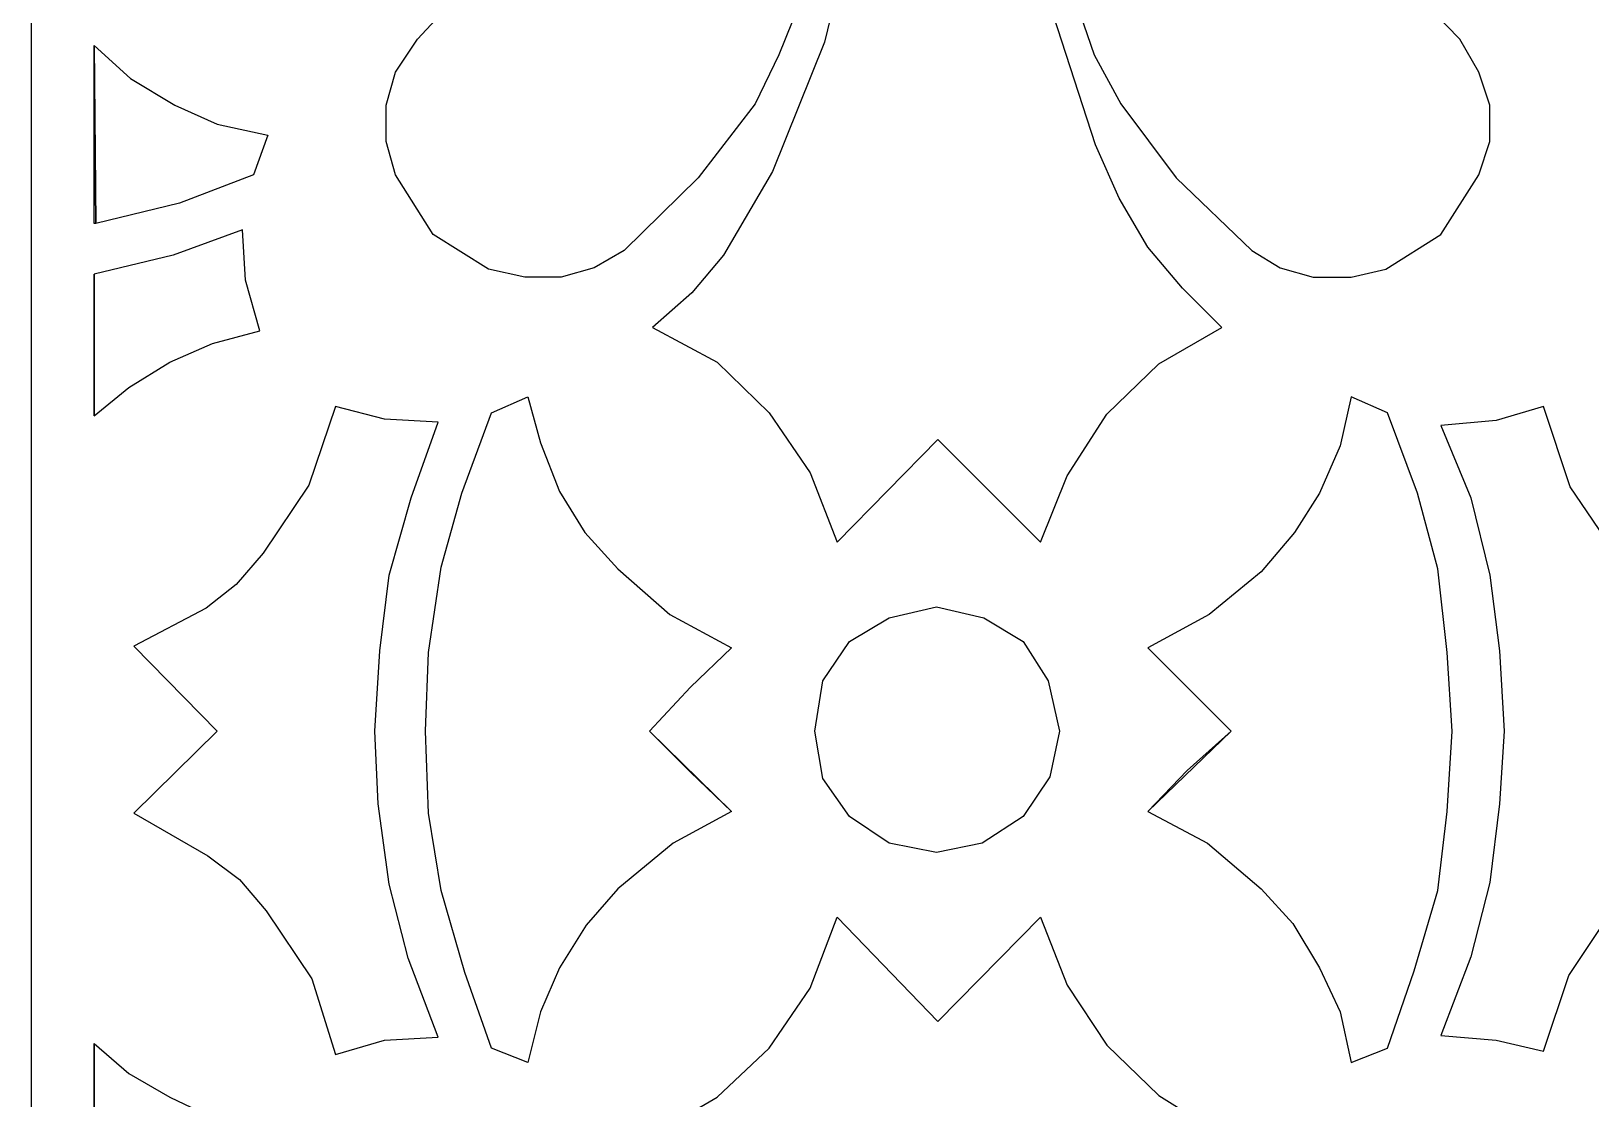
# Model space of a CAD drawing. Header units: centimetres. Extents: x -6.3 to 6.7, y -11.5 to 14.
# Drawn here: x -6.33 to -0.99, y 6.5 to 10.15 of the extents above; entities that cross this region are included whole.
import ezdxf

# ---------------------------------------------------------------- set-up
doc = ezdxf.new("R2010")
doc.units = ezdxf.units.CM
doc.header["$MEASUREMENT"] = 0
doc.layers.add('layer 1', color=7, linetype='Continuous')

msp = doc.modelspace()

# ---------------------------------------------------------------- linework, layer by layer
at = {"layer": 'layer 1', "color": 177}
for points, knots in [([(6.73776, 1.48235), (6.73776, 1.48235), (-6.33193, 1.48235), (-6.33193, 1.48235), (-6.33193, 1.48235), (-6.33193, 1.48235), (-6.33193, 13.96361), (-6.33193, 13.96361), (-6.33193, 13.96361), (-6.33193, 13.96361), (6.73776, 13.96361), (6.73776, 13.96361), (6.73776, 13.96361), (6.73776, 13.96361), (6.73776, 1.48235), (6.73776, 1.48235)], [0, 0, 0, 0, 0.2, 0.2, 0.2, 0.2, 0.4, 0.4, 0.4, 0.4, 0.6, 0.6, 0.6, 0.6, 1, 1, 1, 1]), ([(-3.81625, 10.80551), (-3.81625, 10.80551), (-4.18334, 10.71913), (-4.18334, 10.71913), (-4.18334, 10.71913), (-4.18334, 10.71913), (-4.36149, 10.64895), (-4.36149, 10.64895), (-4.36149, 10.64895), (-4.36149, 10.64895), (-4.51805, 10.56257), (-4.51805, 10.56257), (-4.51805, 10.56257), (-4.51805, 10.56257), (-4.79337, 10.35743), (-4.79337, 10.35743), (-4.79337, 10.35743), (-4.79337, 10.35743), (-5.00931, 10.1253), (-5.00931, 10.1253), (-5.00931, 10.1253), (-5.00931, 10.1253), (-5.08489, 10.01193), (-5.08489, 10.01193), (-5.08489, 10.01193), (-5.08489, 10.01193), (-5.11728, 9.89856), (-5.11728, 9.89856), (-5.11728, 9.89856), (-5.11728, 9.89856), (-5.11728, 9.7744), (-5.11728, 9.7744), (-5.11728, 9.7744), (-5.11728, 9.7744), (-5.08489, 9.66103), (-5.08489, 9.66103), (-5.08489, 9.66103), (-5.08489, 9.66103), (-4.95532, 9.45589), (-4.95532, 9.45589), (-4.95532, 9.45589), (-4.95532, 9.45589), (-4.76638, 9.33712), (-4.76638, 9.33712), (-4.76638, 9.33712), (-4.76638, 9.33712), (-4.64221, 9.31013), (-4.64221, 9.31013), (-4.64221, 9.31013), (-4.64221, 9.31013), (-4.51805, 9.31013), (-4.51805, 9.31013), (-4.51805, 9.31013), (-4.51805, 9.31013), (-4.40468, 9.34252), (-4.40468, 9.34252), (-4.40468, 9.34252), (-4.40468, 9.34252), (-4.30211, 9.4019), (-4.30211, 9.4019), (-4.30211, 9.4019), (-4.30211, 9.4019), (-4.04838, 9.65023), (-4.04838, 9.65023), (-4.04838, 9.65023), (-4.04838, 9.65023), (-3.85404, 9.90396), (-3.85404, 9.90396), (-3.85404, 9.90396), (-3.85404, 9.90396), (-3.77306, 10.07131), (-3.77306, 10.07131), (-3.77306, 10.07131), (-3.77306, 10.07131), (-3.70288, 10.24406), (-3.70288, 10.24406), (-3.70288, 10.24406), (-3.70288, 10.24406), (-3.60571, 10.60576), (-3.60571, 10.60576), (-3.60571, 10.60576), (-3.60571, 10.60576), (-3.72987, 10.69754), (-3.72987, 10.69754), (-3.72987, 10.69754), (-3.72987, 10.69754), (-3.81625, 10.80551), (-3.81625, 10.80551), (-3.81625, 10.80551), (-3.81625, 10.80551), (-3.81625, 10.80551), (-3.81625, 10.80551)], [0, 0, 0, 0, 0.0416667, 0.0416667, 0.0416667, 0.0416667, 0.0833333, 0.0833333, 0.0833333, 0.0833333, 0.125, 0.125, 0.125, 0.125, 0.1666667, 0.1666667, 0.1666667, 0.1666667, 0.2083333, 0.2083333, 0.2083333, 0.2083333, 0.25, 0.25, 0.25, 0.25, 0.2916667, 0.2916667, 0.2916667, 0.2916667, 0.3333333, 0.3333333, 0.3333333, 0.3333333, 0.375, 0.375, 0.375, 0.375, 0.4166667, 0.4166667, 0.4166667, 0.4166667, 0.4583333, 0.4583333, 0.4583333, 0.4583333, 0.5, 0.5, 0.5, 0.5, 0.5416667, 0.5416667, 0.5416667, 0.5416667, 0.5833333, 0.5833333, 0.5833333, 0.5833333, 0.625, 0.625, 0.625, 0.625, 0.6666667, 0.6666667, 0.6666667, 0.6666667, 0.7083333, 0.7083333, 0.7083333, 0.7083333, 0.75, 0.75, 0.75, 0.75, 0.7916667, 0.7916667, 0.7916667, 0.7916667, 0.8333333, 0.8333333, 0.8333333, 0.8333333, 0.875, 0.875, 0.875, 0.875, 0.9166667, 0.9166667, 0.9166667, 0.9166667, 1, 1, 1, 1]), ([(-2.64478, 10.80551), (-2.64478, 10.80551), (-2.27768, 10.71913), (-2.27768, 10.71913), (-2.27768, 10.71913), (-2.27768, 10.71913), (-2.09953, 10.64895), (-2.09953, 10.64895), (-2.09953, 10.64895), (-2.09953, 10.64895), (-1.94298, 10.56257), (-1.94298, 10.56257), (-1.94298, 10.56257), (-1.94298, 10.56257), (-1.66766, 10.35743), (-1.66766, 10.35743), (-1.66766, 10.35743), (-1.66766, 10.35743), (-1.44092, 10.1253), (-1.44092, 10.1253), (-1.44092, 10.1253), (-1.44092, 10.1253), (-1.37614, 10.01193), (-1.37614, 10.01193), (-1.37614, 10.01193), (-1.37614, 10.01193), (-1.33835, 9.89856), (-1.33835, 9.89856), (-1.33835, 9.89856), (-1.33835, 9.89856), (-1.33835, 9.7744), (-1.33835, 9.7744), (-1.33835, 9.7744), (-1.33835, 9.7744), (-1.37614, 9.66103), (-1.37614, 9.66103), (-1.37614, 9.66103), (-1.37614, 9.66103), (-1.5057, 9.45589), (-1.5057, 9.45589), (-1.5057, 9.45589), (-1.5057, 9.45589), (-1.69465, 9.33712), (-1.69465, 9.33712), (-1.69465, 9.33712), (-1.69465, 9.33712), (-1.81341, 9.31013), (-1.81341, 9.31013), (-1.81341, 9.31013), (-1.81341, 9.31013), (-1.94298, 9.31013), (-1.94298, 9.31013), (-1.94298, 9.31013), (-1.94298, 9.31013), (-2.05635, 9.34252), (-2.05635, 9.34252), (-2.05635, 9.34252), (-2.05635, 9.34252), (-2.15352, 9.4019), (-2.15352, 9.4019), (-2.15352, 9.4019), (-2.15352, 9.4019), (-2.41264, 9.65023), (-2.41264, 9.65023), (-2.41264, 9.65023), (-2.41264, 9.65023), (-2.60159, 9.90396), (-2.60159, 9.90396), (-2.60159, 9.90396), (-2.60159, 9.90396), (-2.69337, 10.07131), (-2.69337, 10.07131), (-2.69337, 10.07131), (-2.69337, 10.07131), (-2.75275, 10.24406), (-2.75275, 10.24406), (-2.75275, 10.24406), (-2.75275, 10.24406), (-2.84992, 10.60576), (-2.84992, 10.60576), (-2.84992, 10.60576), (-2.84992, 10.60576), (-2.73115, 10.69754), (-2.73115, 10.69754), (-2.73115, 10.69754), (-2.73115, 10.69754), (-2.64478, 10.80551), (-2.64478, 10.80551), (-2.64478, 10.80551), (-2.64478, 10.80551), (-2.64478, 10.80551), (-2.64478, 10.80551)], [0, 0, 0, 0, 0.0416667, 0.0416667, 0.0416667, 0.0416667, 0.0833333, 0.0833333, 0.0833333, 0.0833333, 0.125, 0.125, 0.125, 0.125, 0.1666667, 0.1666667, 0.1666667, 0.1666667, 0.2083333, 0.2083333, 0.2083333, 0.2083333, 0.25, 0.25, 0.25, 0.25, 0.2916667, 0.2916667, 0.2916667, 0.2916667, 0.3333333, 0.3333333, 0.3333333, 0.3333333, 0.375, 0.375, 0.375, 0.375, 0.4166667, 0.4166667, 0.4166667, 0.4166667, 0.4583333, 0.4583333, 0.4583333, 0.4583333, 0.5, 0.5, 0.5, 0.5, 0.5416667, 0.5416667, 0.5416667, 0.5416667, 0.5833333, 0.5833333, 0.5833333, 0.5833333, 0.625, 0.625, 0.625, 0.625, 0.6666667, 0.6666667, 0.6666667, 0.6666667, 0.7083333, 0.7083333, 0.7083333, 0.7083333, 0.75, 0.75, 0.75, 0.75, 0.7916667, 0.7916667, 0.7916667, 0.7916667, 0.8333333, 0.8333333, 0.8333333, 0.8333333, 0.875, 0.875, 0.875, 0.875, 0.9166667, 0.9166667, 0.9166667, 0.9166667, 1, 1, 1, 1]), ([(-2.94709, 10.56257), (-2.94709, 10.56257), (-2.68797, 9.7636), (-2.68797, 9.7636), (-2.68797, 9.7636), (-2.68797, 9.7636), (-2.60699, 9.58005), (-2.60699, 9.58005), (-2.60699, 9.58005), (-2.60699, 9.58005), (-2.50982, 9.4127), (-2.50982, 9.4127), (-2.50982, 9.4127), (-2.50982, 9.4127), (-2.39105, 9.27234), (-2.39105, 9.27234), (-2.39105, 9.27234), (-2.39105, 9.27234), (-2.25609, 9.13738), (-2.25609, 9.13738), (-2.25609, 9.13738), (-2.25609, 9.13738), (-2.47203, 9.01321), (-2.47203, 9.01321), (-2.47203, 9.01321), (-2.47203, 9.01321), (-2.65018, 8.84046), (-2.65018, 8.84046), (-2.65018, 8.84046), (-2.65018, 8.84046), (-2.78514, 8.62992), (-2.78514, 8.62992), (-2.78514, 8.62992), (-2.78514, 8.62992), (-2.87691, 8.40319), (-2.87691, 8.40319), (-2.87691, 8.40319), (-2.87691, 8.40319), (-3.22781, 8.75409), (-3.22781, 8.75409), (-3.22781, 8.75409), (-3.22781, 8.75409), (-3.57332, 8.40319), (-3.57332, 8.40319), (-3.57332, 8.40319), (-3.57332, 8.40319), (-3.66509, 8.64072), (-3.66509, 8.64072), (-3.66509, 8.64072), (-3.66509, 8.64072), (-3.80545, 8.84586), (-3.80545, 8.84586), (-3.80545, 8.84586), (-3.80545, 8.84586), (-3.9836, 9.01861), (-3.9836, 9.01861), (-3.9836, 9.01861), (-3.9836, 9.01861), (-4.20494, 9.13738), (-4.20494, 9.13738), (-4.20494, 9.13738), (-4.20494, 9.13738), (-4.06997, 9.25615), (-4.06997, 9.25615), (-4.06997, 9.25615), (-4.06997, 9.25615), (-3.96201, 9.38571), (-3.96201, 9.38571), (-3.96201, 9.38571), (-3.96201, 9.38571), (-3.79465, 9.67183), (-3.79465, 9.67183), (-3.79465, 9.67183), (-3.79465, 9.67183), (-3.6165, 10.1145), (-3.6165, 10.1145), (-3.6165, 10.1145), (-3.6165, 10.1145), (-3.50853, 10.55718), (-3.50853, 10.55718), (-3.50853, 10.55718), (-3.50853, 10.55718), (-3.37357, 10.50859), (-3.37357, 10.50859), (-3.37357, 10.50859), (-3.37357, 10.50859), (-3.23321, 10.49239), (-3.23321, 10.49239), (-3.23321, 10.49239), (-3.23321, 10.49239), (-3.08206, 10.51939), (-3.08206, 10.51939), (-3.08206, 10.51939), (-3.08206, 10.51939), (-2.94709, 10.56257), (-2.94709, 10.56257)], [0, 0, 0, 0, 0.04, 0.04, 0.04, 0.04, 0.08, 0.08, 0.08, 0.08, 0.12, 0.12, 0.12, 0.12, 0.16, 0.16, 0.16, 0.16, 0.2, 0.2, 0.2, 0.2, 0.24, 0.24, 0.24, 0.24, 0.28, 0.28, 0.28, 0.28, 0.32, 0.32, 0.32, 0.32, 0.36, 0.36, 0.36, 0.36, 0.4, 0.4, 0.4, 0.4, 0.44, 0.44, 0.44, 0.44, 0.48, 0.48, 0.48, 0.48, 0.52, 0.52, 0.52, 0.52, 0.56, 0.56, 0.56, 0.56, 0.6, 0.6, 0.6, 0.6, 0.64, 0.64, 0.64, 0.64, 0.68, 0.68, 0.68, 0.68, 0.72, 0.72, 0.72, 0.72, 0.76, 0.76, 0.76, 0.76, 0.8, 0.8, 0.8, 0.8, 0.84, 0.84, 0.84, 0.84, 0.88, 0.88, 0.88, 0.88, 0.92, 0.92, 0.92, 0.92, 1, 1, 1, 1]), ([(-6.11599, 10.1037), (-6.11599, 10.1037), (-6.11599, 9.49368), (-6.11599, 9.49368), (-6.11599, 9.49368), (-6.11599, 9.49368), (-6.1106, 9.49368), (-6.1106, 9.49368), (-6.1106, 9.49368), (-6.1106, 9.49368), (-6.1106, 9.49368), (-6.1106, 9.49368), (-6.1106, 9.49368), (-6.1106, 9.49368), (-6.11599, 10.1037), (-6.11599, 10.1037)], [0, 0, 0, 0, 0.2, 0.2, 0.2, 0.2, 0.4, 0.4, 0.4, 0.4, 0.6, 0.6, 0.6, 0.6, 1, 1, 1, 1]), ([(-6.1106, 9.49368), (-6.1106, 9.49368), (-5.82448, 9.56386), (-5.82448, 9.56386), (-5.82448, 9.56386), (-5.82448, 9.56386), (-5.57075, 9.66103), (-5.57075, 9.66103), (-5.57075, 9.66103), (-5.57075, 9.66103), (-5.52216, 9.79599), (-5.52216, 9.79599), (-5.52216, 9.79599), (-5.52216, 9.79599), (-5.69491, 9.83378), (-5.69491, 9.83378), (-5.69491, 9.83378), (-5.69491, 9.83378), (-5.84067, 9.89856), (-5.84067, 9.89856), (-5.84067, 9.89856), (-5.84067, 9.89856), (-5.99183, 9.99034), (-5.99183, 9.99034), (-5.99183, 9.99034), (-5.99183, 9.99034), (-6.11599, 10.1037), (-6.11599, 10.1037), (-6.11599, 10.1037), (-6.11599, 10.1037), (-6.1106, 9.49368), (-6.1106, 9.49368)], [0, 0, 0, 0, 0.1111111, 0.1111111, 0.1111111, 0.1111111, 0.2222222, 0.2222222, 0.2222222, 0.2222222, 0.3333333, 0.3333333, 0.3333333, 0.3333333, 0.4444444, 0.4444444, 0.4444444, 0.4444444, 0.5555556, 0.5555556, 0.5555556, 0.5555556, 0.6666667, 0.6666667, 0.6666667, 0.6666667, 0.7777778, 0.7777778, 0.7777778, 0.7777778, 1, 1, 1, 1]), ([(-6.11599, 10.1037), (-6.11599, 10.1037), (-6.11599, 10.1037), (-6.11599, 10.1037), (-6.11599, 10.1037), (-6.11599, 10.1037), (-6.11599, 10.1037), (-6.11599, 10.1037), (-6.11599, 10.1037), (-6.11599, 10.1037), (-6.11599, 10.1037), (-6.11599, 10.1037)], [0, 0, 0, 0, 0.25, 0.25, 0.25, 0.25, 0.5, 0.5, 0.5, 0.5, 1, 1, 1, 1]), ([(-6.11599, 9.32093), (-6.11599, 9.32093), (-5.84607, 9.38571), (-5.84607, 9.38571), (-5.84607, 9.38571), (-5.84607, 9.38571), (-5.60854, 9.47208), (-5.60854, 9.47208), (-5.60854, 9.47208), (-5.60854, 9.47208), (-5.59774, 9.29933), (-5.59774, 9.29933), (-5.59774, 9.29933), (-5.59774, 9.29933), (-5.54916, 9.12658), (-5.54916, 9.12658), (-5.54916, 9.12658), (-5.54916, 9.12658), (-5.71111, 9.08339), (-5.71111, 9.08339), (-5.71111, 9.08339), (-5.71111, 9.08339), (-5.85687, 9.01861), (-5.85687, 9.01861), (-5.85687, 9.01861), (-5.85687, 9.01861), (-5.99723, 8.93224), (-5.99723, 8.93224), (-5.99723, 8.93224), (-5.99723, 8.93224), (-6.11599, 8.83506), (-6.11599, 8.83506), (-6.11599, 8.83506), (-6.11599, 8.83506), (-6.11599, 9.32093), (-6.11599, 9.32093)], [0, 0, 0, 0, 0.1, 0.1, 0.1, 0.1, 0.2, 0.2, 0.2, 0.2, 0.3, 0.3, 0.3, 0.3, 0.4, 0.4, 0.4, 0.4, 0.5, 0.5, 0.5, 0.5, 0.6, 0.6, 0.6, 0.6, 0.7, 0.7, 0.7, 0.7, 0.8, 0.8, 0.8, 0.8, 1, 1, 1, 1]), ([(-6.11599, 8.83506), (-6.11599, 8.83506), (-6.11599, 9.32093), (-6.11599, 9.32093), (-6.11599, 9.32093), (-6.11599, 9.32093), (-6.11599, 8.83506), (-6.11599, 8.83506)], [0, 0, 0, 0, 0.3333333, 0.3333333, 0.3333333, 0.3333333, 1, 1, 1, 1]), ([(-5.98103, 8.04689), (-5.98103, 8.04689), (-5.7327, 8.17645), (-5.7327, 8.17645), (-5.7327, 8.17645), (-5.7327, 8.17645), (-5.63013, 8.25743), (-5.63013, 8.25743), (-5.63013, 8.25743), (-5.63013, 8.25743), (-5.53836, 8.3654), (-5.53836, 8.3654), (-5.53836, 8.3654), (-5.53836, 8.3654), (-5.3818, 8.59753), (-5.3818, 8.59753), (-5.3818, 8.59753), (-5.3818, 8.59753), (-5.29003, 8.86746), (-5.29003, 8.86746), (-5.29003, 8.86746), (-5.29003, 8.86746), (-5.12268, 8.82427), (-5.12268, 8.82427), (-5.12268, 8.82427), (-5.12268, 8.82427), (-4.93913, 8.81347), (-4.93913, 8.81347), (-4.93913, 8.81347), (-4.93913, 8.81347), (-5.0309, 8.55434), (-5.0309, 8.55434), (-5.0309, 8.55434), (-5.0309, 8.55434), (-5.10648, 8.28982), (-5.10648, 8.28982), (-5.10648, 8.28982), (-5.10648, 8.28982), (-5.13887, 8.03069), (-5.13887, 8.03069), (-5.13887, 8.03069), (-5.13887, 8.03069), (-5.15507, 7.75537), (-5.15507, 7.75537), (-5.15507, 7.75537), (-5.15507, 7.75537), (-5.14427, 7.50704), (-5.14427, 7.50704), (-5.14427, 7.50704), (-5.14427, 7.50704), (-5.10648, 7.23172), (-5.10648, 7.23172), (-5.10648, 7.23172), (-5.10648, 7.23172), (-5.0417, 6.97799), (-5.0417, 6.97799), (-5.0417, 6.97799), (-5.0417, 6.97799), (-4.93913, 6.70807), (-4.93913, 6.70807), (-4.93913, 6.70807), (-4.93913, 6.70807), (-5.12268, 6.69727), (-5.12268, 6.69727), (-5.12268, 6.69727), (-5.12268, 6.69727), (-5.29003, 6.64868), (-5.29003, 6.64868), (-5.29003, 6.64868), (-5.29003, 6.64868), (-5.37101, 6.90781), (-5.37101, 6.90781), (-5.37101, 6.90781), (-5.37101, 6.90781), (-5.52756, 7.13995), (-5.52756, 7.13995), (-5.52756, 7.13995), (-5.52756, 7.13995), (-5.61934, 7.24791), (-5.61934, 7.24791), (-5.61934, 7.24791), (-5.61934, 7.24791), (-5.7273, 7.32889), (-5.7273, 7.32889), (-5.7273, 7.32889), (-5.7273, 7.32889), (-5.98103, 7.47465), (-5.98103, 7.47465), (-5.98103, 7.47465), (-5.98103, 7.47465), (-5.69491, 7.75537), (-5.69491, 7.75537), (-5.69491, 7.75537), (-5.69491, 7.75537), (-5.98103, 8.04689), (-5.98103, 8.04689)], [0, 0, 0, 0, 0.04, 0.04, 0.04, 0.04, 0.08, 0.08, 0.08, 0.08, 0.12, 0.12, 0.12, 0.12, 0.16, 0.16, 0.16, 0.16, 0.2, 0.2, 0.2, 0.2, 0.24, 0.24, 0.24, 0.24, 0.28, 0.28, 0.28, 0.28, 0.32, 0.32, 0.32, 0.32, 0.36, 0.36, 0.36, 0.36, 0.4, 0.4, 0.4, 0.4, 0.44, 0.44, 0.44, 0.44, 0.48, 0.48, 0.48, 0.48, 0.52, 0.52, 0.52, 0.52, 0.56, 0.56, 0.56, 0.56, 0.6, 0.6, 0.6, 0.6, 0.64, 0.64, 0.64, 0.64, 0.68, 0.68, 0.68, 0.68, 0.72, 0.72, 0.72, 0.72, 0.76, 0.76, 0.76, 0.76, 0.8, 0.8, 0.8, 0.8, 0.84, 0.84, 0.84, 0.84, 0.88, 0.88, 0.88, 0.88, 0.92, 0.92, 0.92, 0.92, 1, 1, 1, 1]), ([(-4.21573, 7.75537), (-4.21573, 7.75537), (-4.07537, 7.90653), (-4.07537, 7.90653), (-4.07537, 7.90653), (-4.07537, 7.90653), (-3.93501, 8.04149), (-3.93501, 8.04149), (-3.93501, 8.04149), (-3.93501, 8.04149), (-4.14555, 8.15486), (-4.14555, 8.15486), (-4.14555, 8.15486), (-4.14555, 8.15486), (-4.3237, 8.31141), (-4.3237, 8.31141), (-4.3237, 8.31141), (-4.3237, 8.31141), (-4.43707, 8.43558), (-4.43707, 8.43558), (-4.43707, 8.43558), (-4.43707, 8.43558), (-4.52345, 8.57594), (-4.52345, 8.57594), (-4.52345, 8.57594), (-4.52345, 8.57594), (-4.58823, 8.74329), (-4.58823, 8.74329), (-4.58823, 8.74329), (-4.58823, 8.74329), (-4.63142, 8.89985), (-4.63142, 8.89985), (-4.63142, 8.89985), (-4.63142, 8.89985), (-4.75558, 8.84586), (-4.75558, 8.84586), (-4.75558, 8.84586), (-4.75558, 8.84586), (-4.85815, 8.57054), (-4.85815, 8.57054), (-4.85815, 8.57054), (-4.85815, 8.57054), (-4.92833, 8.31681), (-4.92833, 8.31681), (-4.92833, 8.31681), (-4.92833, 8.31681), (-4.97152, 8.02529), (-4.97152, 8.02529), (-4.97152, 8.02529), (-4.97152, 8.02529), (-4.98232, 7.75537), (-4.98232, 7.75537), (-4.98232, 7.75537), (-4.98232, 7.75537), (-4.97152, 7.47465), (-4.97152, 7.47465), (-4.97152, 7.47465), (-4.97152, 7.47465), (-4.92833, 7.21013), (-4.92833, 7.21013), (-4.92833, 7.21013), (-4.92833, 7.21013), (-4.84735, 6.9294), (-4.84735, 6.9294), (-4.84735, 6.9294), (-4.84735, 6.9294), (-4.75558, 6.67028), (-4.75558, 6.67028), (-4.75558, 6.67028), (-4.75558, 6.67028), (-4.63142, 6.62169), (-4.63142, 6.62169), (-4.63142, 6.62169), (-4.63142, 6.62169), (-4.58823, 6.79444), (-4.58823, 6.79444), (-4.58823, 6.79444), (-4.58823, 6.79444), (-4.52345, 6.9456), (-4.52345, 6.9456), (-4.52345, 6.9456), (-4.52345, 6.9456), (-4.43167, 7.09136), (-4.43167, 7.09136), (-4.43167, 7.09136), (-4.43167, 7.09136), (-4.3237, 7.21552), (-4.3237, 7.21552), (-4.3237, 7.21552), (-4.3237, 7.21552), (-4.13476, 7.37208), (-4.13476, 7.37208), (-4.13476, 7.37208), (-4.13476, 7.37208), (-3.93501, 7.48005), (-3.93501, 7.48005), (-3.93501, 7.48005), (-3.93501, 7.48005), (-4.21573, 7.75537), (-4.21573, 7.75537)], [0, 0, 0, 0, 0.0384615, 0.0384615, 0.0384615, 0.0384615, 0.0769231, 0.0769231, 0.0769231, 0.0769231, 0.1153846, 0.1153846, 0.1153846, 0.1153846, 0.1538462, 0.1538462, 0.1538462, 0.1538462, 0.1923077, 0.1923077, 0.1923077, 0.1923077, 0.2307692, 0.2307692, 0.2307692, 0.2307692, 0.2692308, 0.2692308, 0.2692308, 0.2692308, 0.3076923, 0.3076923, 0.3076923, 0.3076923, 0.3461538, 0.3461538, 0.3461538, 0.3461538, 0.3846154, 0.3846154, 0.3846154, 0.3846154, 0.4230769, 0.4230769, 0.4230769, 0.4230769, 0.4615385, 0.4615385, 0.4615385, 0.4615385, 0.5, 0.5, 0.5, 0.5, 0.5384615, 0.5384615, 0.5384615, 0.5384615, 0.5769231, 0.5769231, 0.5769231, 0.5769231, 0.6153846, 0.6153846, 0.6153846, 0.6153846, 0.6538462, 0.6538462, 0.6538462, 0.6538462, 0.6923077, 0.6923077, 0.6923077, 0.6923077, 0.7307692, 0.7307692, 0.7307692, 0.7307692, 0.7692308, 0.7692308, 0.7692308, 0.7692308, 0.8076923, 0.8076923, 0.8076923, 0.8076923, 0.8461538, 0.8461538, 0.8461538, 0.8461538, 0.8846154, 0.8846154, 0.8846154, 0.8846154, 0.9230769, 0.9230769, 0.9230769, 0.9230769, 1, 1, 1, 1]), ([(-2.2237, 7.75537), (-2.2237, 7.75537), (-2.37486, 7.90653), (-2.37486, 7.90653), (-2.37486, 7.90653), (-2.37486, 7.90653), (-2.50982, 8.04149), (-2.50982, 8.04149), (-2.50982, 8.04149), (-2.50982, 8.04149), (-2.29928, 8.15486), (-2.29928, 8.15486), (-2.29928, 8.15486), (-2.29928, 8.15486), (-2.12113, 8.30062), (-2.12113, 8.30062), (-2.12113, 8.30062), (-2.12113, 8.30062), (-2.00776, 8.43558), (-2.00776, 8.43558), (-2.00776, 8.43558), (-2.00776, 8.43558), (-1.92138, 8.57054), (-1.92138, 8.57054), (-1.92138, 8.57054), (-1.92138, 8.57054), (-1.8512, 8.73249), (-1.8512, 8.73249), (-1.8512, 8.73249), (-1.8512, 8.73249), (-1.81341, 8.89985), (-1.81341, 8.89985), (-1.81341, 8.89985), (-1.81341, 8.89985), (-1.68925, 8.84586), (-1.68925, 8.84586), (-1.68925, 8.84586), (-1.68925, 8.84586), (-1.58668, 8.57054), (-1.58668, 8.57054), (-1.58668, 8.57054), (-1.58668, 8.57054), (-1.5165, 8.31141), (-1.5165, 8.31141), (-1.5165, 8.31141), (-1.5165, 8.31141), (-1.48411, 8.02529), (-1.48411, 8.02529), (-1.48411, 8.02529), (-1.48411, 8.02529), (-1.46791, 7.75537), (-1.46791, 7.75537), (-1.46791, 7.75537), (-1.46791, 7.75537), (-1.48411, 7.48005), (-1.48411, 7.48005), (-1.48411, 7.48005), (-1.48411, 7.48005), (-1.5165, 7.21013), (-1.5165, 7.21013), (-1.5165, 7.21013), (-1.5165, 7.21013), (-1.59748, 6.9348), (-1.59748, 6.9348), (-1.59748, 6.9348), (-1.59748, 6.9348), (-1.68925, 6.67028), (-1.68925, 6.67028), (-1.68925, 6.67028), (-1.68925, 6.67028), (-1.81341, 6.62169), (-1.81341, 6.62169), (-1.81341, 6.62169), (-1.81341, 6.62169), (-1.8512, 6.79444), (-1.8512, 6.79444), (-1.8512, 6.79444), (-1.8512, 6.79444), (-1.92138, 6.9456), (-1.92138, 6.9456), (-1.92138, 6.9456), (-1.92138, 6.9456), (-2.01316, 7.09676), (-2.01316, 7.09676), (-2.01316, 7.09676), (-2.01316, 7.09676), (-2.12113, 7.21552), (-2.12113, 7.21552), (-2.12113, 7.21552), (-2.12113, 7.21552), (-2.30468, 7.37208), (-2.30468, 7.37208), (-2.30468, 7.37208), (-2.30468, 7.37208), (-2.50982, 7.48005), (-2.50982, 7.48005), (-2.50982, 7.48005), (-2.50982, 7.48005), (-2.2237, 7.75537), (-2.2237, 7.75537)], [0, 0, 0, 0, 0.0384615, 0.0384615, 0.0384615, 0.0384615, 0.0769231, 0.0769231, 0.0769231, 0.0769231, 0.1153846, 0.1153846, 0.1153846, 0.1153846, 0.1538462, 0.1538462, 0.1538462, 0.1538462, 0.1923077, 0.1923077, 0.1923077, 0.1923077, 0.2307692, 0.2307692, 0.2307692, 0.2307692, 0.2692308, 0.2692308, 0.2692308, 0.2692308, 0.3076923, 0.3076923, 0.3076923, 0.3076923, 0.3461538, 0.3461538, 0.3461538, 0.3461538, 0.3846154, 0.3846154, 0.3846154, 0.3846154, 0.4230769, 0.4230769, 0.4230769, 0.4230769, 0.4615385, 0.4615385, 0.4615385, 0.4615385, 0.5, 0.5, 0.5, 0.5, 0.5384615, 0.5384615, 0.5384615, 0.5384615, 0.5769231, 0.5769231, 0.5769231, 0.5769231, 0.6153846, 0.6153846, 0.6153846, 0.6153846, 0.6538462, 0.6538462, 0.6538462, 0.6538462, 0.6923077, 0.6923077, 0.6923077, 0.6923077, 0.7307692, 0.7307692, 0.7307692, 0.7307692, 0.7692308, 0.7692308, 0.7692308, 0.7692308, 0.8076923, 0.8076923, 0.8076923, 0.8076923, 0.8461538, 0.8461538, 0.8461538, 0.8461538, 0.8846154, 0.8846154, 0.8846154, 0.8846154, 0.9230769, 0.9230769, 0.9230769, 0.9230769, 1, 1, 1, 1]), ([(-0.4692, 7.48005), (-0.4692, 7.48005), (-0.72292, 7.33969), (-0.72292, 7.33969), (-0.72292, 7.33969), (-0.72292, 7.33969), (-0.8201, 7.24791), (-0.8201, 7.24791), (-0.8201, 7.24791), (-0.8201, 7.24791), (-0.91727, 7.14534), (-0.91727, 7.14534), (-0.91727, 7.14534), (-0.91727, 7.14534), (-1.06843, 6.91861), (-1.06843, 6.91861), (-1.06843, 6.91861), (-1.06843, 6.91861), (-1.1548, 6.65948), (-1.1548, 6.65948), (-1.1548, 6.65948), (-1.1548, 6.65948), (-1.31676, 6.69727), (-1.31676, 6.69727), (-1.31676, 6.69727), (-1.31676, 6.69727), (-1.5057, 6.71347), (-1.5057, 6.71347), (-1.5057, 6.71347), (-1.5057, 6.71347), (-1.40313, 6.98339), (-1.40313, 6.98339), (-1.40313, 6.98339), (-1.40313, 6.98339), (-1.33835, 7.23712), (-1.33835, 7.23712), (-1.33835, 7.23712), (-1.33835, 7.23712), (-1.30596, 7.50704), (-1.30596, 7.50704), (-1.30596, 7.50704), (-1.30596, 7.50704), (-1.28976, 7.75537), (-1.28976, 7.75537), (-1.28976, 7.75537), (-1.28976, 7.75537), (-1.30596, 8.03069), (-1.30596, 8.03069), (-1.30596, 8.03069), (-1.30596, 8.03069), (-1.33835, 8.28982), (-1.33835, 8.28982), (-1.33835, 8.28982), (-1.33835, 8.28982), (-1.40313, 8.55434), (-1.40313, 8.55434), (-1.40313, 8.55434), (-1.40313, 8.55434), (-1.5057, 8.80267), (-1.5057, 8.80267), (-1.5057, 8.80267), (-1.5057, 8.80267), (-1.31676, 8.81887), (-1.31676, 8.81887), (-1.31676, 8.81887), (-1.31676, 8.81887), (-1.1548, 8.86746), (-1.1548, 8.86746), (-1.1548, 8.86746), (-1.1548, 8.86746), (-1.06303, 8.59213), (-1.06303, 8.59213), (-1.06303, 8.59213), (-1.06303, 8.59213), (-0.90647, 8.36), (-0.90647, 8.36), (-0.90647, 8.36), (-0.90647, 8.36), (-0.8147, 8.25743), (-0.8147, 8.25743), (-0.8147, 8.25743), (-0.8147, 8.25743), (-0.70673, 8.17645), (-0.70673, 8.17645), (-0.70673, 8.17645), (-0.70673, 8.17645), (-0.4692, 8.04149), (-0.4692, 8.04149), (-0.4692, 8.04149), (-0.4692, 8.04149), (-0.74992, 7.75537), (-0.74992, 7.75537), (-0.74992, 7.75537), (-0.74992, 7.75537), (-0.4692, 7.48005), (-0.4692, 7.48005)], [0, 0, 0, 0, 0.04, 0.04, 0.04, 0.04, 0.08, 0.08, 0.08, 0.08, 0.12, 0.12, 0.12, 0.12, 0.16, 0.16, 0.16, 0.16, 0.2, 0.2, 0.2, 0.2, 0.24, 0.24, 0.24, 0.24, 0.28, 0.28, 0.28, 0.28, 0.32, 0.32, 0.32, 0.32, 0.36, 0.36, 0.36, 0.36, 0.4, 0.4, 0.4, 0.4, 0.44, 0.44, 0.44, 0.44, 0.48, 0.48, 0.48, 0.48, 0.52, 0.52, 0.52, 0.52, 0.56, 0.56, 0.56, 0.56, 0.6, 0.6, 0.6, 0.6, 0.64, 0.64, 0.64, 0.64, 0.68, 0.68, 0.68, 0.68, 0.72, 0.72, 0.72, 0.72, 0.76, 0.76, 0.76, 0.76, 0.8, 0.8, 0.8, 0.8, 0.84, 0.84, 0.84, 0.84, 0.88, 0.88, 0.88, 0.88, 0.92, 0.92, 0.92, 0.92, 1, 1, 1, 1]), ([(-3.23321, 8.18185), (-3.23321, 8.18185), (-3.39517, 8.14406), (-3.39517, 8.14406), (-3.39517, 8.14406), (-3.39517, 8.14406), (-3.53013, 8.06308), (-3.53013, 8.06308), (-3.53013, 8.06308), (-3.53013, 8.06308), (-3.6219, 7.92812), (-3.6219, 7.92812), (-3.6219, 7.92812), (-3.6219, 7.92812), (-3.64889, 7.75537), (-3.64889, 7.75537), (-3.64889, 7.75537), (-3.64889, 7.75537), (-3.6219, 7.59342), (-3.6219, 7.59342), (-3.6219, 7.59342), (-3.6219, 7.59342), (-3.53013, 7.46385), (-3.53013, 7.46385), (-3.53013, 7.46385), (-3.53013, 7.46385), (-3.39517, 7.37208), (-3.39517, 7.37208), (-3.39517, 7.37208), (-3.39517, 7.37208), (-3.23321, 7.33969), (-3.23321, 7.33969), (-3.23321, 7.33969), (-3.23321, 7.33969), (-3.07666, 7.37208), (-3.07666, 7.37208), (-3.07666, 7.37208), (-3.07666, 7.37208), (-2.9363, 7.46385), (-2.9363, 7.46385), (-2.9363, 7.46385), (-2.9363, 7.46385), (-2.84452, 7.59882), (-2.84452, 7.59882), (-2.84452, 7.59882), (-2.84452, 7.59882), (-2.81213, 7.75537), (-2.81213, 7.75537), (-2.81213, 7.75537), (-2.81213, 7.75537), (-2.84992, 7.92812), (-2.84992, 7.92812), (-2.84992, 7.92812), (-2.84992, 7.92812), (-2.9363, 8.06308), (-2.9363, 8.06308), (-2.9363, 8.06308), (-2.9363, 8.06308), (-3.07126, 8.14406), (-3.07126, 8.14406), (-3.07126, 8.14406), (-3.07126, 8.14406), (-3.23321, 8.18185), (-3.23321, 8.18185)], [0, 0, 0, 0, 0.0588235, 0.0588235, 0.0588235, 0.0588235, 0.1176471, 0.1176471, 0.1176471, 0.1176471, 0.1764706, 0.1764706, 0.1764706, 0.1764706, 0.2352941, 0.2352941, 0.2352941, 0.2352941, 0.2941176, 0.2941176, 0.2941176, 0.2941176, 0.3529412, 0.3529412, 0.3529412, 0.3529412, 0.4117647, 0.4117647, 0.4117647, 0.4117647, 0.4705882, 0.4705882, 0.4705882, 0.4705882, 0.5294118, 0.5294118, 0.5294118, 0.5294118, 0.5882353, 0.5882353, 0.5882353, 0.5882353, 0.6470588, 0.6470588, 0.6470588, 0.6470588, 0.7058824, 0.7058824, 0.7058824, 0.7058824, 0.7647059, 0.7647059, 0.7647059, 0.7647059, 0.8235294, 0.8235294, 0.8235294, 0.8235294, 0.8823529, 0.8823529, 0.8823529, 0.8823529, 1, 1, 1, 1]), ([(-3.93501, 7.48005), (-3.93501, 7.48005), (-4.07537, 7.61501), (-4.07537, 7.61501), (-4.07537, 7.61501), (-4.07537, 7.61501), (-4.21573, 7.75537), (-4.21573, 7.75537), (-4.21573, 7.75537), (-4.21573, 7.75537), (-3.93501, 7.48005), (-3.93501, 7.48005)], [0, 0, 0, 0, 0.25, 0.25, 0.25, 0.25, 0.5, 0.5, 0.5, 0.5, 1, 1, 1, 1]), ([(-2.50982, 7.48005), (-2.50982, 7.48005), (-2.37486, 7.62041), (-2.37486, 7.62041), (-2.37486, 7.62041), (-2.37486, 7.62041), (-2.2237, 7.75537), (-2.2237, 7.75537), (-2.2237, 7.75537), (-2.2237, 7.75537), (-2.50982, 7.48005), (-2.50982, 7.48005)], [0, 0, 0, 0, 0.25, 0.25, 0.25, 0.25, 0.5, 0.5, 0.5, 0.5, 1, 1, 1, 1]), ([(-2.94169, 4.96436), (-2.94169, 4.96436), (-2.83373, 5.42863), (-2.83373, 5.42863), (-2.83373, 5.42863), (-2.83373, 5.42863), (-2.66637, 5.84971), (-2.66637, 5.84971), (-2.66637, 5.84971), (-2.66637, 5.84971), (-2.48283, 6.14663), (-2.48283, 6.14663), (-2.48283, 6.14663), (-2.48283, 6.14663), (-2.37486, 6.26539), (-2.37486, 6.26539), (-2.37486, 6.26539), (-2.37486, 6.26539), (-2.25609, 6.37336), (-2.25609, 6.37336), (-2.25609, 6.37336), (-2.25609, 6.37336), (-2.47203, 6.50832), (-2.47203, 6.50832), (-2.47203, 6.50832), (-2.47203, 6.50832), (-2.65018, 6.68108), (-2.65018, 6.68108), (-2.65018, 6.68108), (-2.65018, 6.68108), (-2.78514, 6.88622), (-2.78514, 6.88622), (-2.78514, 6.88622), (-2.78514, 6.88622), (-2.87691, 7.11835), (-2.87691, 7.11835), (-2.87691, 7.11835), (-2.87691, 7.11835), (-3.22781, 6.76205), (-3.22781, 6.76205), (-3.22781, 6.76205), (-3.22781, 6.76205), (-3.57332, 7.11835), (-3.57332, 7.11835), (-3.57332, 7.11835), (-3.57332, 7.11835), (-3.66509, 6.87542), (-3.66509, 6.87542), (-3.66509, 6.87542), (-3.66509, 6.87542), (-3.80545, 6.67028), (-3.80545, 6.67028), (-3.80545, 6.67028), (-3.80545, 6.67028), (-3.9836, 6.50293), (-3.9836, 6.50293), (-3.9836, 6.50293), (-3.9836, 6.50293), (-4.20494, 6.37336), (-4.20494, 6.37336), (-4.20494, 6.37336), (-4.20494, 6.37336), (-4.06997, 6.25999), (-4.06997, 6.25999), (-4.06997, 6.25999), (-4.06997, 6.25999), (-3.95661, 6.13043), (-3.95661, 6.13043), (-3.95661, 6.13043), (-3.95661, 6.13043), (-3.79465, 5.84971), (-3.79465, 5.84971), (-3.79465, 5.84971), (-3.79465, 5.84971), (-3.6165, 5.40164), (-3.6165, 5.40164), (-3.6165, 5.40164), (-3.6165, 5.40164), (-3.50853, 4.96436), (-3.50853, 4.96436), (-3.50853, 4.96436), (-3.50853, 4.96436), (-3.37357, 5.00755), (-3.37357, 5.00755), (-3.37357, 5.00755), (-3.37357, 5.00755), (-3.23321, 5.01835), (-3.23321, 5.01835), (-3.23321, 5.01835), (-3.23321, 5.01835), (-3.08206, 5.00755), (-3.08206, 5.00755), (-3.08206, 5.00755), (-3.08206, 5.00755), (-2.94709, 4.95357), (-2.94709, 4.95357), (-2.94709, 4.95357), (-2.94709, 4.95357), (-2.94169, 4.96436), (-2.94169, 4.96436)], [0, 0, 0, 0, 0.0384615, 0.0384615, 0.0384615, 0.0384615, 0.0769231, 0.0769231, 0.0769231, 0.0769231, 0.1153846, 0.1153846, 0.1153846, 0.1153846, 0.1538462, 0.1538462, 0.1538462, 0.1538462, 0.1923077, 0.1923077, 0.1923077, 0.1923077, 0.2307692, 0.2307692, 0.2307692, 0.2307692, 0.2692308, 0.2692308, 0.2692308, 0.2692308, 0.3076923, 0.3076923, 0.3076923, 0.3076923, 0.3461538, 0.3461538, 0.3461538, 0.3461538, 0.3846154, 0.3846154, 0.3846154, 0.3846154, 0.4230769, 0.4230769, 0.4230769, 0.4230769, 0.4615385, 0.4615385, 0.4615385, 0.4615385, 0.5, 0.5, 0.5, 0.5, 0.5384615, 0.5384615, 0.5384615, 0.5384615, 0.5769231, 0.5769231, 0.5769231, 0.5769231, 0.6153846, 0.6153846, 0.6153846, 0.6153846, 0.6538462, 0.6538462, 0.6538462, 0.6538462, 0.6923077, 0.6923077, 0.6923077, 0.6923077, 0.7307692, 0.7307692, 0.7307692, 0.7307692, 0.7692308, 0.7692308, 0.7692308, 0.7692308, 0.8076923, 0.8076923, 0.8076923, 0.8076923, 0.8461538, 0.8461538, 0.8461538, 0.8461538, 0.8846154, 0.8846154, 0.8846154, 0.8846154, 0.9230769, 0.9230769, 0.9230769, 0.9230769, 1, 1, 1, 1]), ([(-6.11599, 6.68647), (-6.11599, 6.68647), (-6.11599, 6.19521), (-6.11599, 6.19521), (-6.11599, 6.19521), (-6.11599, 6.19521), (-6.11599, 6.68647), (-6.11599, 6.68647)], [0, 0, 0, 0, 0.3333333, 0.3333333, 0.3333333, 0.3333333, 1, 1, 1, 1]), ([(-6.11599, 6.19521), (-6.11599, 6.19521), (-5.84607, 6.13043), (-5.84607, 6.13043), (-5.84607, 6.13043), (-5.84607, 6.13043), (-5.60854, 6.04945), (-5.60854, 6.04945), (-5.60854, 6.04945), (-5.60854, 6.04945), (-5.59774, 6.21681), (-5.59774, 6.21681), (-5.59774, 6.21681), (-5.59774, 6.21681), (-5.54916, 6.38956), (-5.54916, 6.38956), (-5.54916, 6.38956), (-5.54916, 6.38956), (-5.71111, 6.43275), (-5.71111, 6.43275), (-5.71111, 6.43275), (-5.71111, 6.43275), (-5.85687, 6.50293), (-5.85687, 6.50293), (-5.85687, 6.50293), (-5.85687, 6.50293), (-5.99723, 6.5839), (-5.99723, 6.5839), (-5.99723, 6.5839), (-5.99723, 6.5839), (-6.11599, 6.68647), (-6.11599, 6.68647), (-6.11599, 6.68647), (-6.11599, 6.68647), (-6.11599, 6.19521), (-6.11599, 6.19521)], [0, 0, 0, 0, 0.1, 0.1, 0.1, 0.1, 0.2, 0.2, 0.2, 0.2, 0.3, 0.3, 0.3, 0.3, 0.4, 0.4, 0.4, 0.4, 0.5, 0.5, 0.5, 0.5, 0.6, 0.6, 0.6, 0.6, 0.7, 0.7, 0.7, 0.7, 0.8, 0.8, 0.8, 0.8, 1, 1, 1, 1])]:
    msp.add_open_spline(points, degree=3, knots=knots, dxfattribs=at)

doc.saveas('drawing.dxf')
